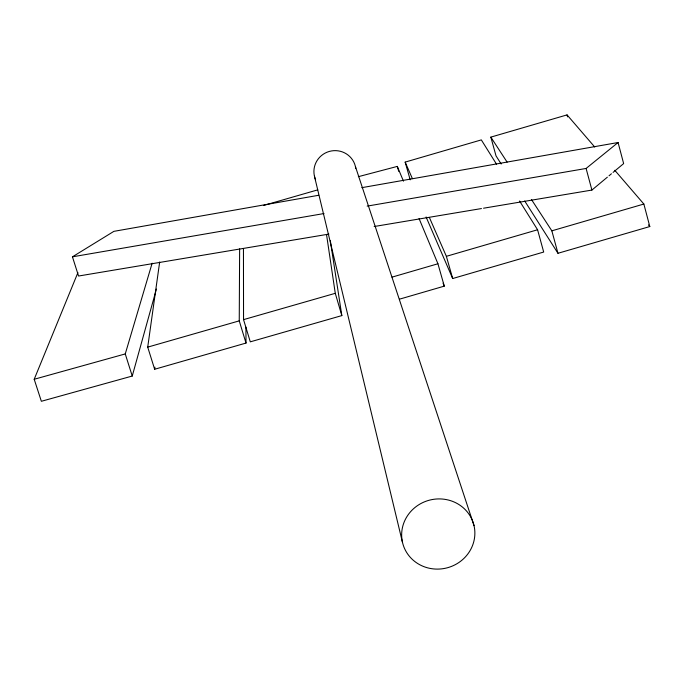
<?xml version="1.0" encoding="UTF-8"?>
<svg xmlns="http://www.w3.org/2000/svg" width="684" height="684" viewBox="0 0 684 684"><rect width="100%" height="100%" fill="white"/><g stroke="black" fill="none" stroke-linecap="round" stroke-linejoin="round"><path stroke-width="1.03" d="M159.671 261.998L147.718 347.13L154.652 369.257L246.009 343.069L239.246 320.864L239.631 248.848M154.652 369.257L154.917 367.146M77.916 272.617L34.2 379.269L41.356 401.294L132.243 376.046L156.422 289.041M132.243 376.046L125.257 353.927L152.147 263.195M483.554 208.21L591.908 190.067L607.366 177.165M608.999 175.805L611.436 173.77M613.069 172.411L623.646 163.587L618.071 142.52L361.776 187.672M367.171 206.115L586.102 168.452L618.071 142.52M328.91 234.099L78.549 276.028L72.444 256.825L113.895 231.346L318.718 195.265M410.203 179.841L405.159 162.108L481.322 139.895L496.507 164.16M501.184 164.006L496.028 155.892L490.838 137.125L567.053 114.895L594.729 147.017M429.381 217.469L446.378 256.32L537.581 229.764L543.686 252.045L452.671 278.533L426.098 216.982M392.017 277.14L437.931 263.767L444.292 286.134L399.49 299.173M531.502 199.591L551.843 230.824L643.858 204.037L649.8 226.549L557.964 253.285L524.705 200.976M263.776 205.414L317.761 189.861M147.718 347.13L239.246 320.864M330.321 240.717L341.829 315.598L250.293 341.846L243.547 319.633L335.271 293.316L326.516 234.467M34.2 379.269L125.257 353.927M358.348 176.677L397.31 166.409L403.466 181.166M72.444 256.825L324.011 213.545M374.148 226.524L481.451 208.56M614.796 170.307L643.858 204.037M648.441 224.925L649.8 226.549M490.838 137.125L507.109 162.108M519.575 201.01L537.581 229.764M405.159 162.108L412.384 178.618M419.053 218.529L437.931 263.767M443.078 283.193L444.292 286.134M355.432 166.571L474.029 525.645A36.739 34.978 -15.4 0 1 427.141 567.711A36.739 34.978 -15.4 0 1 413.598 508.665A36.739 34.978 -15.4 0 1 474.029 525.645M335.271 293.316L341.829 315.598M397.31 166.409L398.721 171.359M446.378 256.32L452.671 278.533M551.843 230.824L557.964 253.285M586.102 168.452L591.908 190.067M567.053 114.895L567.583 116.878M314.452 176.267L402.525 542.583M245.924 327.123L246.009 343.069M243.453 248.463L243.547 319.633M315.598 179.704A21.059 20.734 -16.8 0 1 329.303 151.438A21.059 20.734 -16.8 0 1 355.766 168.35"/></g></svg>
